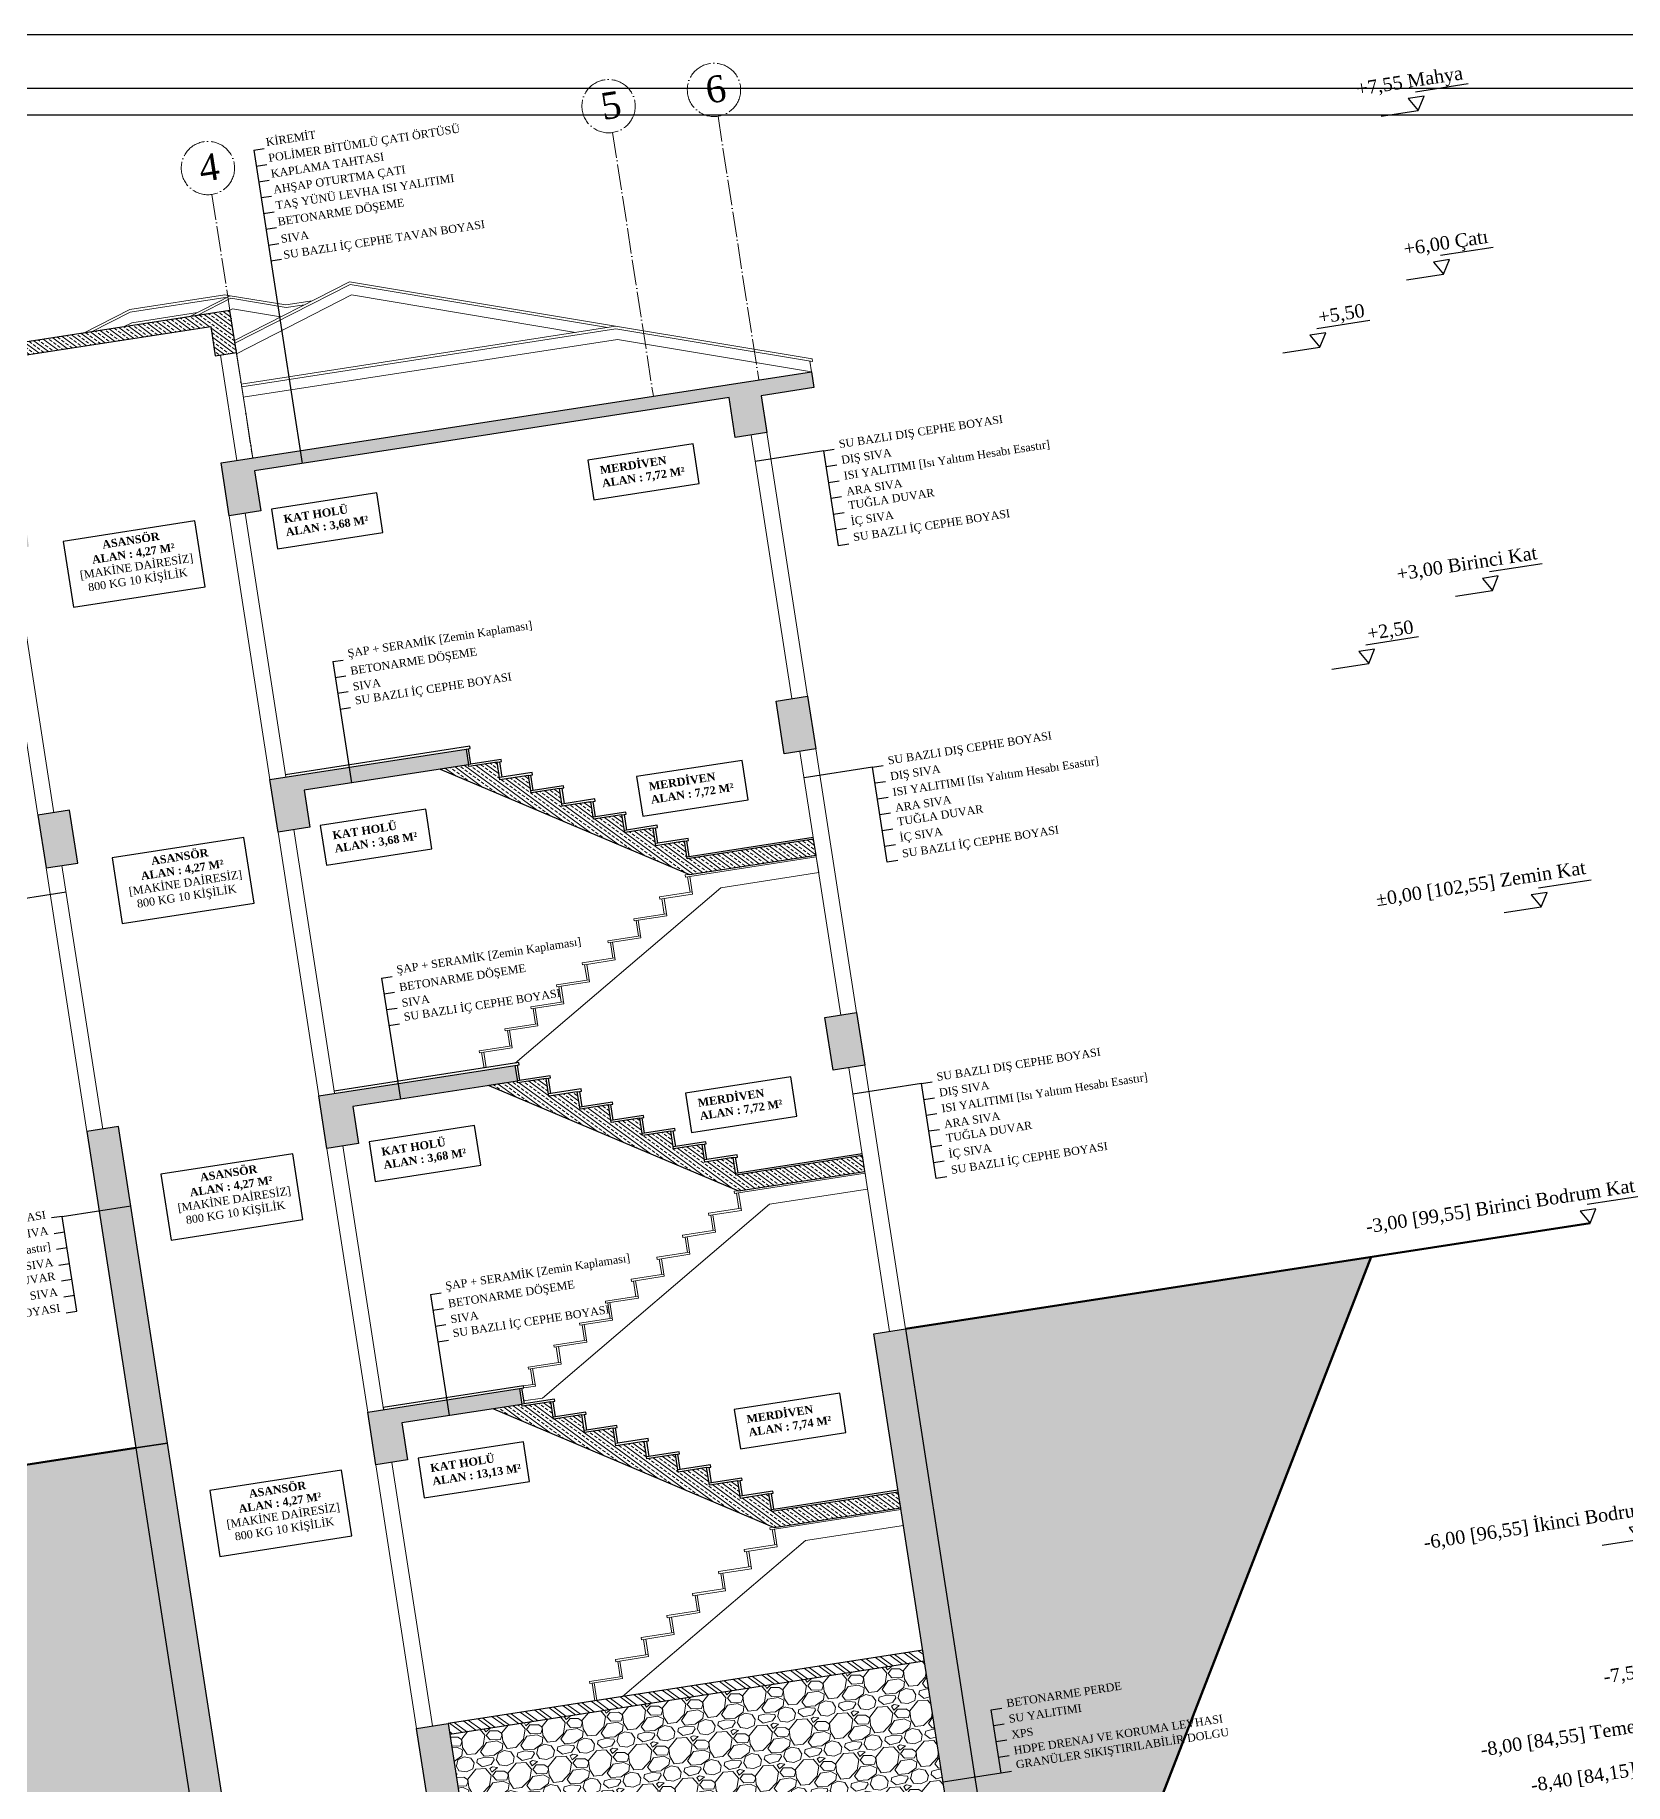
# Model space of a CAD drawing. Header units: metres. Extents: x -5196 to 34307, y 7076 to 19260.
# Drawn here: x 8711 to 9456, y 11354 to 12174 of the extents above; entities that cross this region are included whole.
import ezdxf

# ---------------------------------------------------------------- set-up
doc = ezdxf.new("R2010")
doc.units = ezdxf.units.M
doc.linetypes.add('ACAD_ISO04W100', pattern=[30, 24, -3, 0, -3])
for name, color, linetype, lineweight, true_color in [('YLZ-AKS', 7, 'ACAD_ISO04W100', 5, 0x2e2f36), ('YLZ-GÖRÜNÜŞ -arkada kalanlar-', 7, 'Continuous', 0, 0xb1b09f), ('YLZ-TARAMA', 7, 'Continuous', 5, 0x686d6c)]:
    doc.layers.add(name, color=color, linetype=linetype, lineweight=lineweight, true_color=true_color)
for name, color, linetype, lineweight in [('YLZ-ALAN HESABI', 41, 'Continuous', 35), ('YLZ-DUVAR', 151, 'Continuous', 20), ('YLZ-PARSEL', 65, 'Continuous', 50), ('YLZ-ÇATI', 241, 'Continuous', 13), ('YLZ-ÖLÇÜ', 251, 'Continuous', 5)]:
    doc.layers.add(name, color=color, linetype=linetype, lineweight=lineweight)
for name, color, linetype in [('YLZ-BETON-KESİT', 150, 'Continuous'), ('YLZ-KOLON KİRİŞ KESİT', 240, 'Continuous'), ('YLZ-MERDİVEN', 11, 'Continuous'), ('YLZ-PAFTA', 165, 'Continuous'), ('YLZ-YAZI', 113, 'Continuous')]:
    doc.layers.add(name, color=color, linetype=linetype)
doc.styles.add('ARIAL', font='times.ttf')

# ---------------------------------------------------------------- blocks, each defined once
blk = doc.blocks.new('A Kesiti Betonarme')
at = {"layer": 'YLZ-TARAMA'}
h = blk.add_hatch(dxfattribs=at)
h.set_pattern_fill('ANSI33', color=256, angle=-90)
h.paths.add_polyline_path([(11113.2, 8886.9), (10863.2, 8886.9), (10863.2, 8846.9), (10883.2, 8846.9), (10883.2, 8874.9), (11093.2, 8874.9), (11093.2, 8846.9), (11113.2, 8846.9)])
h = blk.add_hatch(dxfattribs=at)
h.set_pattern_fill('ANSI33', color=256, angle=-90)
h.paths.add_polyline_path([(10893.2, 8746.9), (10813.2, 8746.9), (10813.2, 8731.9), (10863.2, 8731.9), (10863.2, 8696.9), (10893.2, 8696.9)])
h.paths.add_polyline_path([(11113.2, 8734.9), (11563.2, 8734.9), (11563.2, 8696.9), (11593.2, 8696.9), (11593.2, 8731.9), (11643.2, 8731.9), (11643.2, 8746.9), (11083.2, 8746.9), (11083.2, 8696.9), (11113.2, 8696.9)])
h = blk.add_hatch(dxfattribs=at)
h.set_pattern_fill('ANSI33', color=256, angle=-90)
h.paths.add_polyline_path([(10893.2, 8396.9), (10893.2, 8446.9), (10863.2, 8446.9), (10863.2, 8396.9)])
h.paths.add_polyline_path([(11083.2, 8396.9), (11113.2, 8396.9), (11113.2, 8431.9), (11269.2, 8431.9), (11269.2, 8446.9), (11083.2, 8446.9)])
h.paths.add_polyline_path([(11563.2, 8396.9), (11593.2, 8396.9), (11593.2, 8446.9), (11563.2, 8446.9)])
h = blk.add_hatch(dxfattribs=at)
h.set_pattern_fill('ANSI33', color=256, angle=-90)
h.paths.add_polyline_path([(11578.2, 8298.6), (11578.2, 8313.6), (11458.2, 8313.6), (11458.2, 8330.2), (11431.2, 8330.2), (11431.2, 8346.9), (11404.2, 8346.9), (11404.2, 8363.6), (11377.2, 8363.6), (11377.2, 8380.2), (11350.2, 8380.2), (11350.2, 8396.9), (11323.2, 8396.9), (11323.2, 8413.6), (11296.2, 8413.6), (11296.2, 8430.2), (11269.2, 8430.2), (11269.2, 8431.9), (11242.2, 8431.9), (11458.2, 8298.6)])
h = blk.add_hatch(dxfattribs=at)
h.set_pattern_fill('ANSI33', color=256, angle=-90)
h.paths.add_polyline_path([(11593.2, 8146.9), (11563.2, 8146.9), (11563.2, 8096.9), (11593.2, 8096.9)])
h.paths.add_polyline_path([(11083.2, 8096.9), (11113.2, 8096.9), (11113.2, 8131.9), (11269.2, 8131.9), (11269.2, 8146.9), (11083.2, 8146.9)])
h.paths.add_polyline_path([(10863.2, 7846.9), (10893.2, 7846.9), (10893.2, 8146.9), (10863.2, 8146.9)])
h = blk.add_hatch(dxfattribs=at)
h.set_pattern_fill('ANSI33', color=256, angle=-90)
h.paths.add_polyline_path([(11458.2, 8013.6), (11458.2, 8030.2), (11431.2, 8030.2), (11431.2, 8046.9), (11404.2, 8046.9), (11404.2, 8063.6), (11377.2, 8063.6), (11377.2, 8080.2), (11350.2, 8080.2), (11350.2, 8096.9), (11323.2, 8096.9), (11323.2, 8113.6), (11296.2, 8113.6), (11296.2, 8130.2), (11269.2, 8130.2), (11269.2, 8131.9), (11242.2, 8131.9), (11458.2, 7998.6), (11578.2, 7998.6), (11578.2, 8013.6)])
h = blk.add_hatch(dxfattribs=at)
h.set_pattern_fill('GRAVEL', color=256, scale=1.5)
h.paths.add_polyline_path([(12034.9, 7846.9), (11593.2, 7846.9), (11593.2, 7396.9), (11643.2, 7396.9), (11643.2, 7346.9), (11673.2, 7346.9), (11673.2, 7336.9), (10558.2, 7336.9), (10558.2, 7346.9), (10588.2, 7346.9), (10588.2, 7396.9), (10863.2, 7396.9), (10863.2, 7846.9), (10196.4, 7846.9), (10508.2, 7306.9), (11723.2, 7306.9)])
h.paths.add_polyline_path([(11708.2, 7371.4), (11708.2, 7326.9), (11678.2, 7326.9), (11678.2, 7371.9), (11678.2, 7372.4), (11690.7, 7372.4), (11695.7, 7372.3), (11695.7, 7372.4), (11708.2, 7372.4)], flags=16)
h.paths.add_polyline_path([(11684.2, 7351.9, -1), (11702.2, 7351.9, -1)], flags=0)
h.paths.add_polyline_path([(10553.2, 7371.4), (10553.2, 7326.9), (10523.2, 7326.9), (10523.2, 7371.9), (10523.2, 7372.4), (10535.7, 7372.4), (10540.7, 7372.3), (10540.7, 7372.4), (10553.2, 7372.4)], flags=16)
h.paths.add_polyline_path([(10529.2, 7351.9, -1), (10547.2, 7351.9, -1)], flags=0)
h = blk.add_hatch(dxfattribs=at)
h.set_pattern_fill('ANSI33', color=256, angle=-90)
h.paths.add_polyline_path([(10893.2, 7846.9), (10863.2, 7846.9), (10863.2, 7396.9), (10893.2, 7396.9)])
h.paths.add_polyline_path([(11113.2, 7831.9), (11227.2, 7831.9), (11227.2, 7846.9), (11083.2, 7846.9), (11083.2, 7796.9), (11113.2, 7796.9)])
h.paths.add_polyline_path([(11563.2, 7396.9), (11593.2, 7396.9), (11593.2, 7846.9), (11563.2, 7846.9)])
h.paths.add_polyline_path([(11113.2, 7546.9), (11083.2, 7546.9), (11083.2, 7396.9), (11113.2, 7396.9)])
h = blk.add_hatch(dxfattribs=at)
h.set_pattern_fill('ANSI33', color=256, angle=-90)
h.paths.add_polyline_path([(11443.2, 7681.9), (11563.2, 7681.9), (11563.2, 7696.9), (11443.2, 7696.9), (11443.2, 7713.6), (11416.2, 7713.6), (11416.2, 7730.2), (11389.2, 7730.2), (11389.2, 7746.9), (11362.2, 7746.9), (11362.2, 7763.6), (11335.2, 7763.6), (11335.2, 7780.2), (11308.2, 7780.2), (11308.2, 7796.9), (11281.2, 7796.9), (11281.2, 7813.6), (11254.2, 7813.6), (11254.2, 7830.2), (11227.2, 7830.2), (11227.2, 7831.9), (11200.2, 7831.9)])
h = blk.add_hatch(dxfattribs=at)
h.set_pattern_fill('ANSI32', color=256, angle=-90)
h.set_pattern_definition([(315, (-8668.94, -2626.924), (6.735192, 6.735192), []), (315, (-8668.94, -2631.414), (6.735192, 6.735192), [])])
h.paths.add_polyline_path([(11563.2, 7546.9), (11113.2, 7546.9), (11113.2, 7536.9), (11563.2, 7536.9)])
h = blk.add_hatch(dxfattribs=at)
h.set_pattern_fill('GRAVEL', color=256, scale=1.5)
h.set_pattern_definition([(228.012788, (-8641.508, -2588.8238), (-304.80000002, -342.89999998), [5.12582, -507.457255]), (184.969741, (-8644.9369, -2592.6338), (457.19999982, 38.10000217), [8.79607, -870.810733]), (132.510447, (-8653.7, -2593.3958), (381.00000016, -419.09999985), [6.20222, -614.02084]), (267.273689, (-8668.5589, -2602.9208), (38.10000008, 762), [8.01007, -792.99656]), (292.833654, (-8668.9399, -2610.9218), (-190.50000002, 457.2), [7.854505, -777.597116]), (357.273689, (-8665.8919, -2618.1608), (-762, 38.10000008), [8.01007, -792.99656]), (37.6942405, (-8657.8909, -2618.5418), (-495.29999998, -381.00000003), [10.592905, -1048.69673]), (72.2553284, (-8649.5089, -2612.0648), (266.70000007, 838.19999998), [10.00079, -990.07885]), (121.429566, (-8646.4609, -2602.5398), (-304.80000004, 495.29999997), [8.037195, -795.683185]), (175.236358, (-8650.652, -2595.6818), (419.1, -38.10000007), [9.1757, -449.609054]), (222.397438, (-8659.7959, -2594.9198), (-457.199999985, -419.100000016), [11.86617, -1174.75159]), (138.814075, (-8630.84, -2603.3018), (-266.7, 228.6), [4.05007, -400.95849]), (171.469234, (-8633.8879, -2600.6348), (495.30000001, -76.19999991), [7.70523, -762.819585]), (225, (-8641.508, -2599.492), (-5e-15, -38.1), [5.38814, -48.493397]), (203.19859, (-8644.175, -2594.92), (190.5, 76.2), [2.90162, -287.259336]), (291.80141, (-8646.842, -2596.063), (-38.1, 114.3), [4.103484, -201.071295]), (30.963757, (-8645.318, -2599.873), (114.3, 76.2), [6.664795, -215.49447]), (161.56505, (-8639.603, -2596.444), (76.2, -38.1), [4.81931, -115.66347]), (16.38954, (-8668.9399, -2596.0628), (381, 114.3), [6.75132, -668.3824]), (70.346176, (-8662.463, -2594.1578), (-152.4, -419.1), [5.663984, -560.733235]), (293.19859, (-8639.603, -2588.824), (-76.2, 190.5), [5.8032, -284.357754]), (343.61046, (-8637.3169, -2594.1578), (-381, 114.29999997), [6.75132, -668.3824]), (339.443955, (-8668.94, -2619.6848), (-190.5, 76.2), [6.51053, -319.016015]), (294.77514, (-8662.844, -2621.9708), (-190.50000023, 419.0999999), [5.45508, -540.0539]), (66.80141, (-8639.222, -2626.924), (76.2, 190.5), [5.8032, -284.357754]), (17.354025, (-8636.936, -2621.5898), (-495.3, -152.40000003), [6.38674, -632.28564]), (69.443955, (-8657.891, -2626.9238), (-76.2, -190.5), [3.255264, -322.27128]), (101.309932, (-8641.508, -2626.924), (-38.1, 152.4), [1.94272, -192.329924]), (165.963757, (-8641.889, -2625.019), (114.3, -38.1), [7.854506, -149.23582]), (186.009006, (-8649.5089, -2623.1138), (381, 38.10000002), [7.279005, -720.62047]), (303.69007, (-8645.318, -2603.302), (-38.1, 76.2), [5.49486, -131.876645]), (353.1572266, (-8642.2699, -2607.8738), (647.7, -76.19999997), [9.59335, -949.740136]), (60.945396, (-8632.745, -2609.0168), (-152.4, -266.7), [3.922624, -388.340885]), (90, (-8630.84, -2605.588), (-38.1, 38.1), [2.286, -35.814]), (120.256437, (-8650.271, -2621.9708), (152.39999998, -266.7), [5.293004, -524.00911]), (48.012787, (-8652.938, -2617.3988), (304.80000003, 342.89999998), [10.251643, -502.33143]), (0, (-8646.08, -2609.78), (38.1, 38.1), [9.906, -28.194]), (325.304846, (-8636.174, -2609.7788), (381.00000014, -266.6999998), [6.024143, -596.38975]), (254.054604, (-8631.221, -2613.208), (-38.1, -152.4), [5.547436, -271.82475]), (207.645975, (-8632.7449, -2618.5418), (-723.90000003, -380.99999995), [9.032176, -894.186966]), (175.426079, (-8640.7459, -2622.7328), (-495.3, 38.1), [9.55544, -945.987697])])
h.paths.add_polyline_path([(11563.2, 7536.9), (11113.2, 7536.9), (11113.2, 7396.9), (11563.2, 7396.9)])
at = {"layer": 'YLZ-BETON-KESİT'}
blk.add_lwpolyline([(11113.2, 7536.9), (11563.2, 7536.9), (11563.2, 7546.9), (11113.2, 7546.9)], close=True, dxfattribs=at)
at = {"layer": 'YLZ-KOLON KİRİŞ KESİT'}
for points in [[(11113.2, 8886.9), (10863.2, 8886.9), (10863.2, 8846.9), (10883.2, 8846.9), (10883.2, 8874.9), (11093.2, 8874.9), (11093.2, 8846.9), (11113.2, 8846.9)], [(10863.2, 8446.9), (10863.2, 8396.9), (10893.2, 8396.9), (10893.2, 8446.9)], [(11593.2, 8446.9), (11593.2, 8396.9), (11563.2, 8396.9), (11563.2, 8446.9)], [(10863.2, 8146.9), (10863.2, 7846.9), (10893.2, 7846.9), (10893.2, 8146.9)], [(11593.2, 8146.9), (11593.2, 8096.9), (11563.2, 8096.9), (11563.2, 8146.9)], [(10863.2, 7846.9), (10863.2, 7396.9), (10893.2, 7396.9), (10893.2, 7846.9)], [(11593.2, 7846.9), (11593.2, 7396.9), (11563.2, 7396.9), (11563.2, 7846.9)], [(11083.2, 7546.9), (11113.2, 7546.9), (11113.2, 7396.9), (11083.2, 7396.9)]]:
    blk.add_lwpolyline(points, close=True, dxfattribs=at)
for points in [[(11083.2, 8696.9), (11083.2, 8746.9), (11643.2, 8746.9), (11643.2, 8731.9), (11593.2, 8731.9), (11593.2, 8696.9), (11563.2, 8696.9), (11563.2, 8734.9), (11113.2, 8734.9), (11113.2, 8696.9), (11083.2, 8696.9)], [(11083.2, 8396.9), (11083.2, 8446.9), (11269.2, 8446.9), (11269.2, 8431.9), (11113.2, 8431.9), (11113.2, 8396.9), (11083.2, 8396.9)], [(11083.2, 8096.9), (11083.2, 8146.9), (11269.2, 8146.9), (11269.2, 8131.9), (11113.2, 8131.9), (11113.2, 8096.9), (11083.2, 8096.9)], [(11083.2, 7796.9), (11083.2, 7846.9), (11227.2, 7846.9), (11227.2, 7831.9), (11113.2, 7831.9), (11113.2, 7796.9), (11083.2, 7796.9)]]:
    blk.add_lwpolyline(points, dxfattribs=at)
at = {"layer": 'YLZ-MERDİVEN'}
for p, q in [((11458.2, 8315.6), (11578.2, 8315.6)), ((11458.2, 8015.6), (11578.2, 8015.6)), ((11443.2, 7698.9), (11563.2, 7698.9))]:
    blk.add_line(p, q, dxfattribs=at)
for points in [[(11269.2, 8446.9), (11273.2, 8446.9), (11273.2, 8448.9), (11098.2, 8448.9)], [(11271.2, 8446.9), (11271.2, 8432.2)], [(11296.2, 8430.2), (11300.2, 8430.2), (11300.2, 8432.2), (11269.2, 8432.2)], [(11298.2, 8430.2), (11298.2, 8415.6)], [(11323.2, 8413.6), (11327.2, 8413.6), (11327.2, 8415.6), (11296.2, 8415.6)], [(11325.2, 8413.6), (11325.2, 8398.9)], [(11350.2, 8396.9), (11354.2, 8396.9), (11354.2, 8398.9), (11323.2, 8398.9)], [(11352.2, 8396.9), (11352.2, 8382.2)], [(11377.2, 8380.2), (11381.2, 8380.2), (11381.2, 8382.2), (11350.2, 8382.2)], [(11379.2, 8380.2), (11379.2, 8365.6)], [(11404.2, 8363.6), (11408.2, 8363.6), (11408.2, 8365.6), (11377.2, 8365.6)], [(11406.2, 8363.6), (11406.2, 8348.9)], [(11431.2, 8346.9), (11435.2, 8346.9), (11435.2, 8348.9), (11404.2, 8348.9)], [(11433.2, 8346.9), (11433.2, 8332.2)], [(11458.2, 8330.2), (11462.2, 8330.2), (11462.2, 8332.2), (11431.2, 8332.2)], [(11460.2, 8330.2), (11460.2, 8315.6)], [(11269.2, 8146.9), (11273.2, 8146.9), (11273.2, 8148.9), (11098.2, 8148.9)], [(11271.2, 8146.9), (11271.2, 8132.2)], [(11296.2, 8130.2), (11300.2, 8130.2), (11300.2, 8132.2), (11269.2, 8132.2)], [(11298.2, 8130.2), (11298.2, 8115.6)], [(11323.2, 8113.6), (11327.2, 8113.6), (11327.2, 8115.6), (11296.2, 8115.6)], [(11325.2, 8113.6), (11325.2, 8098.9)], [(11350.2, 8096.9), (11354.2, 8096.9), (11354.2, 8098.9), (11323.2, 8098.9)], [(11377.2, 8080.2), (11381.2, 8080.2), (11381.2, 8082.2), (11350.2, 8082.2)], [(11352.2, 8096.9), (11352.2, 8082.2)], [(11404.2, 8063.6), (11408.2, 8063.6), (11408.2, 8065.6), (11377.2, 8065.6)], [(11379.2, 8080.2), (11379.2, 8065.6)], [(11431.2, 8046.9), (11435.2, 8046.9), (11435.2, 8048.9), (11404.2, 8048.9)], [(11406.2, 8063.6), (11406.2, 8048.9)], [(11458.2, 8030.2), (11462.2, 8030.2), (11462.2, 8032.2), (11431.2, 8032.2)], [(11433.2, 8046.9), (11433.2, 8032.2)], [(11460.2, 8030.2), (11460.2, 8015.6)], [(11227.2, 7846.9), (11231.2, 7846.9), (11231.2, 7848.9), (11098.2, 7848.9), (11098.2, 7846.9)], [(11229.2, 7846.9), (11229.2, 7832.2)], [(11254.2, 7830.2), (11258.2, 7830.2), (11258.2, 7832.2), (11227.2, 7832.2)], [(11256.2, 7830.2), (11256.2, 7815.6)], [(11281.2, 7813.6), (11285.2, 7813.6), (11285.2, 7815.6), (11254.2, 7815.6)], [(11283.2, 7813.6), (11283.2, 7798.9)], [(11308.2, 7796.9), (11312.2, 7796.9), (11312.2, 7798.9), (11281.2, 7798.9)], [(11310.2, 7796.9), (11310.2, 7782.2)], [(11335.2, 7780.2), (11339.2, 7780.2), (11339.2, 7782.2), (11308.2, 7782.2)], [(11337.2, 7780.2), (11337.2, 7765.6)], [(11362.2, 7763.6), (11366.2, 7763.6), (11366.2, 7765.6), (11335.2, 7765.6)], [(11364.2, 7763.6), (11364.2, 7748.9)], [(11389.2, 7746.9), (11393.2, 7746.9), (11393.2, 7748.9), (11362.2, 7748.9)], [(11391.2, 7746.9), (11391.2, 7732.2)], [(11416.2, 7730.2), (11420.2, 7730.2), (11420.2, 7732.2), (11389.2, 7732.2)], [(11418.2, 7730.2), (11418.2, 7715.6)], [(11443.2, 7713.6), (11447.2, 7713.6), (11447.2, 7715.6), (11416.2, 7715.6)], [(11445.2, 7713.6), (11445.2, 7698.9)]]:
    blk.add_lwpolyline(points, dxfattribs=at)
for points in [[(11242.2, 8431.9), (11458.2, 8298.6), (11578.2, 8298.6), (11578.2, 8313.6), (11458.2, 8313.6), (11458.2, 8330.2), (11431.2, 8330.2), (11431.2, 8346.9), (11404.2, 8346.9), (11404.2, 8363.6), (11377.2, 8363.6), (11377.2, 8380.2), (11350.2, 8380.2), (11350.2, 8396.9), (11323.2, 8396.9), (11323.2, 8413.6), (11296.2, 8413.6), (11296.2, 8430.2), (11269.2, 8430.2), (11269.2, 8431.9)], [(11242.2, 8131.9), (11458.2, 7998.6), (11578.2, 7998.6), (11578.2, 8013.6), (11458.2, 8013.6), (11458.2, 8030.2), (11431.2, 8030.2), (11431.2, 8046.9), (11404.2, 8046.9), (11404.2, 8063.6), (11377.2, 8063.6), (11377.2, 8080.2), (11350.2, 8080.2), (11350.2, 8096.9), (11323.2, 8096.9), (11323.2, 8113.6), (11296.2, 8113.6), (11296.2, 8130.2), (11269.2, 8130.2), (11269.2, 8131.9)], [(11200.2, 7831.9), (11443.2, 7681.9), (11563.2, 7681.9), (11563.2, 7696.9), (11443.2, 7696.9), (11443.2, 7713.6), (11416.2, 7713.6), (11416.2, 7730.2), (11389.2, 7730.2), (11389.2, 7746.9), (11362.2, 7746.9), (11362.2, 7763.6), (11335.2, 7763.6), (11335.2, 7780.2), (11308.2, 7780.2), (11308.2, 7796.9), (11281.2, 7796.9), (11281.2, 7813.6), (11254.2, 7813.6), (11254.2, 7830.2), (11227.2, 7830.2), (11227.2, 7831.9)]]:
    blk.add_lwpolyline(points, close=True, dxfattribs=at)
at = {"layer": 'YLZ-PARSEL'}
for p, q in [((10863.2, 7846.9), (10138.2, 7846.9)), ((11593.2, 7846.9), (12242.6, 7846.9))]:
    blk.add_line(p, q, dxfattribs=at)
blk.add_lwpolyline([(12034.9, 7846.9), (11723.2, 7306.9), (10508.2, 7306.9), (10196.4, 7846.9)], dxfattribs=at)
blk = doc.blocks.new('B Kesiti Merdiven')
at = {"layer": 'YLZ-GÖRÜNÜŞ -arkada kalanlar-'}
for p, q in [((13231.2, 7848.9), (13242.2, 7848.9)), ((13229.2, 7834.9), (13247, 7834.9))]:
    blk.add_line(p, q, dxfattribs=at)
for points in [[(13242.2, 8148.9), (13242.2, 8163.6), (13269.2, 8163.6), (13269.2, 8180.2), (13296.2, 8180.2), (13296.2, 8196.9), (13323.2, 8196.9), (13323.2, 8213.6), (13350.2, 8213.6), (13350.2, 8230.2), (13377.2, 8230.2), (13377.2, 8246.9), (13404.2, 8246.9), (13404.2, 8263.6), (13431.2, 8263.6), (13431.2, 8280.2), (13458.2, 8280.2), (13458.2, 8296.9), (13578.2, 8296.9), (13578.2, 8281.9)], [(13458.2, 8296.9), (13454.2, 8296.9), (13454.2, 8298.9), (13457.6, 8298.9)], [(13456.2, 8296.9), (13456.2, 8282.2)], [(13578.2, 8281.9), (13485.2, 8281.9), (13269.7, 8148.9)], [(13431.2, 8280.2), (13427.2, 8280.2), (13427.2, 8282.2), (13458.2, 8282.2)], [(13429.2, 8280.2), (13429.2, 8265.6)], [(13404.2, 8263.6), (13400.2, 8263.6), (13400.2, 8265.6), (13431.2, 8265.6)], [(13402.2, 8263.6), (13402.2, 8248.9)], [(13377.2, 8246.9), (13373.2, 8246.9), (13373.2, 8248.9), (13404.2, 8248.9)], [(13375.2, 8246.9), (13375.2, 8232.2)], [(13350.2, 8230.2), (13346.2, 8230.2), (13346.2, 8232.2), (13377.2, 8232.2)], [(13348.2, 8230.2), (13348.2, 8215.6)], [(13323.2, 8213.6), (13319.2, 8213.6), (13319.2, 8215.6), (13350.2, 8215.6)], [(13321.2, 8213.6), (13321.2, 8198.9)], [(13296.2, 8196.9), (13292.2, 8196.9), (13292.2, 8198.9), (13323.2, 8198.9)], [(13294.2, 8196.9), (13294.2, 8182.2)], [(13269.2, 8180.2), (13265.2, 8180.2), (13265.2, 8182.2), (13296.2, 8182.2)], [(13267.2, 8180.2), (13267.2, 8165.6)], [(13242.2, 8163.6), (13238.2, 8163.6), (13238.2, 8165.6), (13269.2, 8165.6)], [(13240.2, 8163.6), (13240.2, 8148.9)], [(13458.2, 7996.9), (13454.2, 7996.9), (13454.2, 7998.9), (13457.6, 7998.9)], [(13242.2, 7846.9), (13242.2, 7863.6), (13269.2, 7863.6), (13269.2, 7880.2), (13296.2, 7880.2), (13296.2, 7896.9), (13323.2, 7896.9), (13323.2, 7913.6), (13350.2, 7913.6), (13350.2, 7930.2), (13377.2, 7930.2), (13377.2, 7946.9), (13404.2, 7946.9), (13404.2, 7963.6), (13431.2, 7963.6), (13431.2, 7980.2), (13458.2, 7980.2), (13458.2, 7996.9), (13578.2, 7996.9), (13578.2, 7981.9)], [(13456.2, 7996.9), (13456.2, 7982.2)], [(13578.2, 7981.9), (13485.2, 7981.9), (13247, 7834.9)], [(13431.2, 7980.2), (13427.2, 7980.2), (13427.2, 7982.2), (13458.2, 7982.2)], [(13429.2, 7980.2), (13429.2, 7965.6)], [(13404.2, 7963.6), (13400.2, 7963.6), (13400.2, 7965.6), (13431.2, 7965.6)], [(13402.2, 7963.6), (13402.2, 7948.9)], [(13377.2, 7946.9), (13373.2, 7946.9), (13373.2, 7948.9), (13404.2, 7948.9)], [(13375.2, 7946.9), (13375.2, 7932.2)], [(13350.2, 7930.2), (13346.2, 7930.2), (13346.2, 7932.2), (13377.2, 7932.2)], [(13348.2, 7930.2), (13348.2, 7915.6)], [(13323.2, 7913.6), (13319.2, 7913.6), (13319.2, 7915.6), (13350.2, 7915.6)], [(13321.2, 7913.6), (13321.2, 7898.9)], [(13296.2, 7896.9), (13292.2, 7896.9), (13292.2, 7898.9), (13323.2, 7898.9)], [(13294.2, 7896.9), (13294.2, 7882.2)], [(13269.2, 7880.2), (13265.2, 7880.2), (13265.2, 7882.2), (13296.2, 7882.2)], [(13267.2, 7880.2), (13267.2, 7865.6)], [(13242.2, 7863.6), (13238.2, 7863.6), (13238.2, 7865.6), (13269.2, 7865.6)], [(13240.2, 7863.6), (13240.2, 7848.9)], [(13231.2, 7846.9), (13242.2, 7846.9)], [(13254.2, 7546.9), (13254.2, 7563.6), (13281.2, 7563.6), (13281.2, 7580.2), (13308.2, 7580.2), (13308.2, 7596.9), (13335.2, 7596.9), (13335.2, 7613.6), (13362.2, 7613.6), (13362.2, 7630.2), (13389.2, 7630.2), (13389.2, 7646.9), (13416.2, 7646.9), (13416.2, 7663.6), (13443.2, 7663.6), (13443.2, 7680.2), (13563.2, 7680.2), (13563.2, 7665.2), (13470.2, 7665.2), (13278.5, 7546.9), (13254.2, 7546.9)], [(13443.2, 7680.2), (13439.2, 7680.2), (13439.2, 7682.2), (13442.6, 7682.2)], [(13441.2, 7680.2), (13441.2, 7665.6)], [(13416.2, 7663.6), (13412.2, 7663.6), (13412.2, 7665.6), (13443.2, 7665.6)], [(13414.2, 7663.6), (13414.2, 7648.9)], [(13389.2, 7646.9), (13385.2, 7646.9), (13385.2, 7648.9), (13416.2, 7648.9)], [(13387.2, 7646.9), (13387.2, 7632.2)], [(13362.2, 7630.2), (13358.2, 7630.2), (13358.2, 7632.2), (13389.2, 7632.2)], [(13360.2, 7630.2), (13360.2, 7615.6)], [(13335.2, 7613.6), (13331.2, 7613.6), (13331.2, 7615.6), (13362.2, 7615.6)], [(13333.2, 7613.6), (13333.2, 7598.9)], [(13308.2, 7596.9), (13304.2, 7596.9), (13304.2, 7598.9), (13335.2, 7598.9)], [(13306.2, 7596.9), (13306.2, 7582.2)], [(13281.2, 7580.2), (13277.2, 7580.2), (13277.2, 7582.2), (13308.2, 7582.2)], [(13279.2, 7580.2), (13279.2, 7565.6)], [(13254.2, 7563.6), (13250.2, 7563.6), (13250.2, 7565.6), (13281.2, 7565.6)], [(13252.2, 7563.6), (13252.2, 7546.9)]]:
    blk.add_lwpolyline(points, dxfattribs=at)
blk = doc.blocks.new('A Kesiti Çatı')
at = {"layer": 'YLZ-GÖRÜNÜŞ -arkada kalanlar-'}
for points in [[(18974.5, 8886.9), (19020.7, 8902.1), (19110.7, 8902.1), (19115.7, 8900.5)], [(19074.5, 8886.9), (19115.7, 8900.5), (19165.7, 8884), (19190.7, 8884)], [(19111.9, 8899.2), (19110.7, 8899.6), (19020.7, 8899.6), (18982.1, 8886.9)], [(19012.4, 8886.9), (19020.7, 8889.6), (19082.8, 8889.6)], [(19183.1, 8881.5), (19165.7, 8881.5), (19115.7, 8898), (19082.1, 8886.9)], [(19112.4, 8886.9), (19115.7, 8888), (19159.2, 8873.6)], [(19113.2, 8858.4), (19228.2, 8896.3), (19468.2, 8817.1)], [(19460.6, 8817.1), (19228.2, 8893.8), (19113.2, 8855.9)], [(19113.2, 8845.9), (19228.2, 8883.8), (19430.3, 8817.1)], [(18863.2, 8847.6), (18585.7, 8756.1), (18585.7, 8758.6), (18863.2, 8850.1)], [(18588.2, 8756.9), (18588.2, 8746.9), (18863.2, 8837.6)], [(18863.2, 8814.6), (18685.7, 8756.1), (18685.7, 8758.6), (18863.2, 8817.1)], [(18688.2, 8756.9), (18688.2, 8746.9), (18863.2, 8804.6)]]:
    blk.add_lwpolyline(points, dxfattribs=at)
at = {"layer": 'YLZ-ÇATI'}
for points in [[(19468.2, 8817.1), (19645.7, 8758.6), (19645.7, 8756.1), (19468.2, 8814.6), (19113.2, 8814.6)], [(19113.2, 8817.1), (19468.2, 8817.1)], [(19113.2, 8804.6), (19468.2, 8804.6), (19643.2, 8746.9), (19643.2, 8756.9)], [(18863.2, 8773.4), (18810.7, 8756.1), (18810.7, 8758.6), (18863.2, 8775.9)], [(18813.2, 8756.9), (18813.2, 8746.9), (18863.2, 8763.4)]]:
    blk.add_lwpolyline(points, dxfattribs=at)
blk = doc.blocks.new('Duvar Açılımı')
at = {"layer": 'YLZ-YAZI'}
for p, q in [((13163.8, 3247.1), (13153.8, 3247.1)), ((13163.8, 3232.1), (13153.8, 3232.1)), ((13163.8, 3217.1), (13153.8, 3217.1)), ((13163.8, 3202.1), (13153.8, 3202.1)), ((13163.8, 3187.1), (13153.8, 3187.1))]:
    blk.add_line(p, q, dxfattribs=at)
for points in [[(13153.8, 3172.1), (13163.8, 3172.1), (13163.8, 3262.1), (13153.8, 3262.1)], [(13163.8, 3262.1), (13228.8, 3262.1)]]:
    blk.add_lwpolyline(points, dxfattribs=at)
at = {"layer": 'YLZ-YAZI', "char_height": 7.5, "attachment_point": 3, "style": 'ARIAL'}
for s, insert in [('SU BAZLI DIŞ CEPHE BOYASI', (13148.8, 3269.8)), ('DIŞ SIVA', (13148.8, 3254.8)), ('ISI YALITIMI [Isı Yalıtım Hesabı Esastır]', (13148.8, 3239.8)), ('TUĞLA DUVAR', (13148.8, 3211.7)), ('ARA SIVA', (13148.8, 3224.8)), ('İÇ SIVA', (13148.8, 3196.7)), ('SU BAZLI İÇ CEPHE BOYASI', (13148.8, 3181.5))]:
    blk.add_mtext_dynamic_manual_height_columns(s, width=344.303, gutter_width=12.5, heights=[0], dxfattribs=dict(at, insert=insert))
blk = doc.blocks.new('Duvar Açılımı 2')
at = {"layer": 'YLZ-YAZI'}
for p, q in [((497629.8, 4510680.3), (497639.8, 4510680.3)), ((497629.8, 4510665.3), (497639.8, 4510665.3)), ((497629.8, 4510650.3), (497639.8, 4510650.3)), ((497629.8, 4510635.3), (497639.8, 4510635.3)), ((497629.8, 4510620.3), (497639.8, 4510620.3))]:
    blk.add_line(p, q, dxfattribs=at)
for points in [[(497629.8, 4510695.3), (497564.8, 4510695.3)], [(497639.8, 4510605.3), (497629.8, 4510605.3), (497629.8, 4510695.3), (497639.8, 4510695.3)]]:
    blk.add_lwpolyline(points, dxfattribs=at)
at = {"layer": 'YLZ-YAZI', "char_height": 7.5, "attachment_point": 1, "style": 'ARIAL'}
for s, insert in [('SU BAZLI DIŞ CEPHE BOYASI', (497644.8, 4510703)), ('DIŞ SIVA', (497644.8, 4510688)), ('ISI YALITIMI [Isı Yalıtım Hesabı Esastır]', (497644.8, 4510673)), ('ARA SIVA', (497644.8, 4510658)), ('TUĞLA DUVAR', (497644.8, 4510644.9)), ('İÇ SIVA', (497644.8, 4510629.8)), ('SU BAZLI İÇ CEPHE BOYASI', (497644.8, 4510614.7))]:
    blk.add_mtext_dynamic_manual_height_columns(s, width=344.303, gutter_width=12.5, heights=[0], dxfattribs=dict(at, insert=insert))
blk = doc.blocks.new('Temel Yan Kesit Açılımı 2')
at = {"layer": 'YLZ-YAZI'}
for p, q in [((497604.8, 4509755.3), (497614.8, 4509755.3)), ((497604.8, 4509740.3), (497614.8, 4509740.3)), ((497604.8, 4509725.3), (497614.8, 4509725.3))]:
    blk.add_line(p, q, dxfattribs=at)
for points in [[(497614.8, 4509710.3), (497604.8, 4509710.3), (497604.8, 4509770.3), (497614.8, 4509770.3)], [(497604.8, 4509710.3), (497549.8, 4509710.3)]]:
    blk.add_lwpolyline(points, dxfattribs=at)
at = {"layer": 'YLZ-YAZI', "char_height": 7.5, "attachment_point": 1, "style": 'ARIAL'}
for s, insert in [('BETONARME PERDE', (497619.8, 4509777.8)), ('SU YALITIMI', (497619.8, 4509763)), ('XPS', (497619.8, 4509748)), ('HDPE DRENAJ VE KORUMA LEVHASI', (497619.8, 4509733)), ('GRANÜLER SIKIŞTIRILABİLİR DOLGU', (497619.8, 4509719.7))]:
    blk.add_mtext_dynamic_manual_height_columns(s, width=344.303, gutter_width=12.5, heights=[0], dxfattribs=dict(at, insert=insert))
blk = doc.blocks.new('Zemin Açılımı')
at = {"layer": 'YLZ-YAZI'}
for points in [[(13105.1, 3126.1), (13115.1, 3126.1)], [(13105.1, 3126.1), (13105.1, 3011.1)], [(13105.1, 3111.1), (13115.1, 3111.1)], [(13105.1, 3096.1), (13115.1, 3096.1)], [(13105.1, 3081.1), (13115.1, 3081.1)]]:
    blk.add_lwpolyline(points, dxfattribs=at)
at = {"layer": 'YLZ-YAZI', "char_height": 7.5, "attachment_point": 1, "style": 'ARIAL'}
for s, insert in [('ŞAP + SERAMİK [Zemin Kaplaması]', (13120.1, 3135.4)), ('BETONARME DÖŞEME ', (13120.1, 3118.7)), ('SIVA', (13120.1, 3103.8)), ('SU BAZLI İÇ CEPHE BOYASI', (13120.1, 3090.6))]:
    blk.add_mtext_dynamic_manual_height_columns(s, width=344.303, gutter_width=12.5, heights=[0], dxfattribs=dict(at, insert=insert))
blk = doc.blocks.new('Çatı Açılımı')
at = {"layer": 'YLZ-YAZI'}
for points in [[(11950.2, 4599.3), (11960.2, 4599.3)], [(11950.2, 4599.3), (11950.2, 4302.3)], [(11950.2, 4584.3), (11960.2, 4584.3)], [(11950.2, 4569.3), (11960.2, 4569.3)], [(11950.2, 4554.3), (11960.2, 4554.3)], [(11950.2, 4539.3), (11960.2, 4539.3)], [(11950.2, 4524.3), (11960.2, 4524.3)], [(11950.2, 4509.3), (11960.2, 4509.3)], [(11950.2, 4494.3), (11960.2, 4494.3)]]:
    blk.add_lwpolyline(points, dxfattribs=at)
at = {"layer": 'YLZ-YAZI', "char_height": 7.5, "attachment_point": 1, "style": 'ARIAL'}
for s, insert in [('KİREMİT', (11962.7, 4608.7)), ('POLİMER BİTÜMLÜ ÇATI ÖRTÜSÜ', (11962.7, 4593.7)), ('KAPLAMA TAHTASI', (11962.7, 4578.7)), ('AHŞAP OTURTMA ÇATI', (11962.7, 4563.7)), ('TAŞ YÜNÜ LEVHA ISI YALITIMI', (11962.7, 4548.7)), ('BETONARME DÖŞEME ', (11962.2, 4533.3)), ('SIVA', (11962.7, 4516.9)), ('SU BAZLI İÇ CEPHE TAVAN BOYASI', (11962.7, 4501.7))]:
    blk.add_mtext_dynamic_manual_height_columns(s, width=344.303, gutter_width=12.5, heights=[0], dxfattribs=dict(at, insert=insert))
blk = doc.blocks.new('Kot 2')
at = {"layer": 'YLZ-YAZI'}
for p, q in [((20961.5, 14546.3), (20911.5, 14546.3)), ((20961.5, 14391.3), (20911.5, 14391.3)), ((20836.5, 14341.3), (20786.5, 14341.3)), ((20961.5, 14091.3), (20911.5, 14091.3)), ((20836.5, 14041.3), (20786.5, 14041.3)), ((20961.5, 13791.3), (20911.5, 13791.3)), ((20961.5, 13491.3), (20911.5, 13491.3))]:
    blk.add_line(p, q, dxfattribs=at)
for points in [[(20876.5, 14528.8), (20911.5, 14528.8), (20919, 14541.3), (20904, 14541.3), (20911.5, 14528.8)], [(20876.5, 14373.8), (20911.5, 14373.8), (20919, 14386.3), (20904, 14386.3), (20911.5, 14373.8)], [(20751.5, 14323.8), (20786.5, 14323.8), (20794, 14336.3), (20779, 14336.3), (20786.5, 14323.8)], [(20876.5, 14073.8), (20911.5, 14073.8), (20919, 14086.3), (20904, 14086.3), (20911.5, 14073.8)], [(20751.5, 14023.8), (20786.5, 14023.8), (20794, 14036.3), (20779, 14036.3), (20786.5, 14023.8)], [(20876.5, 13773.8), (20911.5, 13773.8), (20919, 13786.3), (20904, 13786.3), (20911.5, 13773.8)], [(20876.5, 13473.8), (20911.5, 13473.8), (20919, 13486.3), (20904, 13486.3), (20911.5, 13473.8)], [(20876.5, 13173.8), (20911.5, 13173.8), (20919, 13186.3), (20904, 13186.3), (20911.5, 13173.8)]]:
    blk.add_lwpolyline(points, dxfattribs=at)
at = {"layer": 'YLZ-YAZI', "char_height": 12.5, "attachment_point": 3, "style": 'ARIAL'}
for s, width, heights, insert in [('+7,55 Mahya', 358.477, [93.8], (20958.1, 14563.8)), ('+6,00 Çatı', 358.477, [93.8], (20958.1, 14408.8)), ('+5,50', 344.303, [0], (20833.1, 14357.9)), ('+3,00 Birinci Kat', 358.477, [93.8], (20958.1, 14108.8)), ('+2,50', 344.303, [0], (20833.1, 14057.9)), ('±0,00 [102,55] Zemin Kat', 344.303, [0], (20958.1, 13810.3)), ('-3,00 [99,55] Birinci Bodrum Kat', 358.477, [93.8], (20958.1, 13508.8)), ('-6,00 [96,55] İkinci Bodrum Kat', 344.303, [0], (20958.1, 13207.9)), ('-7,50 [95,05]', 344.303, [0], (20958.1, 13057.9)), ('-8,00 [84,55] Temel Alt Kotu', 344.303, [0], (20958.1, 13007.9)), ('-8,40 [84,15] Kazı Kotu', 344.303, [0], (20958.1, 12967.9))]:
    blk.add_mtext_dynamic_manual_height_columns(s, width=width, gutter_width=12.5, heights=heights, dxfattribs=dict(at, insert=insert))
blk = doc.blocks.new('A Kesiti')
at = {"layer": 'YLZ-AKS'}
for p, q in [((19782.1, 11623.8), (19782.1, 11373.8)), ((20162.1, 11623.8), (20162.1, 11373.8)), ((20262.1, 11623.8), (20262.1, 11373.8))]:
    blk.add_line(p, q, dxfattribs=at)
for centre in [(19782.1, 11648.8), (20162.1, 11648.8), (20262.1, 11648.8)]:
    blk.add_circle(centre, 25, dxfattribs=at)
at = {"layer": 'YLZ-DUVAR'}
for p, q in [((19767.1, 11473.8), (19767.1, 11373.8)), ((19782.1, 11473.8), (19782.1, 11373.8)), ((19532.1, 11073.8), (19532.1, 11323.8)), ((19547.1, 11073.8), (19547.1, 11323.8)), ((19752.1, 11073.8), (19752.1, 11323.8)), ((19767.1, 11073.8), (19767.1, 11323.8)), ((20247.1, 11073.8), (20247.1, 11323.8)), ((20262.1, 11073.8), (20262.1, 11323.8)), ((19532.1, 10773.8), (19532.1, 11023.8)), ((19547.1, 10773.8), (19547.1, 11023.8)), ((19752.1, 10773.8), (19752.1, 11023.8)), ((19767.1, 10773.8), (19767.1, 11023.8)), ((20247.1, 10773.8), (20247.1, 11023.8)), ((20262.1, 10773.8), (20262.1, 11023.8)), ((19752.1, 10723.8), (19752.1, 10473.8)), ((19767.1, 10723.8), (19767.1, 10473.8)), ((20247.1, 10473.8), (20247.1, 10723.8)), ((20262.1, 10473.8), (20262.1, 10723.8)), ((19752.1, 10423.8), (19752.1, 10173.8)), ((19767.1, 10423.8), (19767.1, 10173.8))]:
    blk.add_line(p, q, dxfattribs=at)
at = {"layer": 'YLZ-YAZI'}
for points in [[(19594.6, 11323.8), (19594.6, 11261.3), (19719.6, 11261.3), (19719.6, 11323.8)], [(19594.6, 11023.8), (19594.6, 10961.3), (19719.6, 10961.3), (19719.6, 11023.8)], [(19594.6, 10723.8), (19594.6, 10661.3), (19719.6, 10661.3), (19719.6, 10723.8)], [(19594.6, 10423.8), (19594.6, 10361.3), (19719.6, 10361.3), (19719.6, 10423.8)]]:
    blk.add_lwpolyline(points, close=True, dxfattribs=at)
for points in [[(19792.1, 11323.8), (19792.1, 11286.3), (19892.1, 11286.3), (19892.1, 11323.8), (19792.1, 11323.8)], [(20092.1, 11323.8), (20092.1, 11286.3), (20192.1, 11286.3), (20192.1, 11323.8), (20092.1, 11323.8)], [(19792.1, 11023.8), (19792.1, 10986.3), (19892.1, 10986.3), (19892.1, 11023.8), (19792.1, 11023.8)], [(20092.1, 11023.8), (20092.1, 10986.3), (20192.1, 10986.3), (20192.1, 11023.8), (20092.1, 11023.8)], [(19792.1, 10723.8), (19792.1, 10686.3), (19892.1, 10686.3), (19892.1, 10723.8), (19792.1, 10723.8)], [(20092.1, 10723.8), (20092.1, 10686.3), (20192.1, 10686.3), (20192.1, 10723.8), (20092.1, 10723.8)], [(19792.1, 10423.8), (19792.1, 10386.3), (19892.1, 10386.3), (19892.1, 10423.8), (19792.1, 10423.8)], [(20092.1, 10423.8), (20092.1, 10386.3), (20192.1, 10386.3), (20192.1, 10423.8), (20092.1, 10423.8)]]:
    blk.add_lwpolyline(points, dxfattribs=at)
at = {"layer": 'YLZ-ALAN HESABI'}
blk.add_blockref('Kot 2', (0, -3000), dxfattribs=at)
at = {"layer": 'YLZ-DUVAR'}
for name, p in [('Çatı Açılımı', (7876.9, 7059.5)), ('A Kesiti Çatı', (668.9, 2626.9)), ('A Kesiti Betonarme', (8668.9, 2626.9)), ('Zemin Açılımı', (6722, 8047.7)), ('Duvar Açılımı', (6318.3, 7736.7)), ('B Kesiti Merdiven', (6668.9, 2626.9)), ('Zemin Açılımı', (6722, 7747.7)), ('Duvar Açılımı', (6333.3, 7436.7)), ('Zemin Açılımı', (6722, 7447.7))]:
    blk.add_blockref(name, p, dxfattribs=at)
at = {"layer": 'YLZ-ÖLÇÜ'}
for name, p in [('Duvar Açılımı 2', (-477317.7, -4499396.5)), ('Duvar Açılımı 2', (-477317.7, -4499696.5)), ('Duvar Açılımı 2', (-477317.7, -4499996.5)), ('Temel Yan Kesit Açılımı 2', (-477317.7, -4499661.5))]:
    blk.add_blockref(name, p, dxfattribs=at)
at = {"layer": 'YLZ-YAZI', "attachment_point": 1, "style": 'ARIAL'}
for s, width, heights, insert, char_height in [('\\pi7.45917;4', 31.519, [8.55], (19766.4, 11661.8), 25), ('\\pi8.63076;5', 31.519, [8.55], (20146.4, 11661.8), 25), ('\\pi8.03595;6', 31.519, [8.55], (20246.4, 11661.8), 25), ('\\pi32.15173;{\\fTimes New Roman|b1|i0|c162|p18;ASANSÖR}\\P\\pi20.50613;{\\fTimes New Roman|b1|i0|c162|p18;ALAN : 4,27 M² }\\P\\pi7.1406;[MAKİNE DAİRESİZ]\\P\\pi12.98055;800 KG 10 KİŞİLİK', 117.351, [94], (19598.2, 11318.8), 7.5), ('{\\fTimes New Roman|b1|i0|c162|p18;KAT HOLÜ\\PALAN : 3,68 M² }', 148.617, [94.5], (19802.1, 11316.6), 7.5), ('{\\fTimes New Roman|b1|i0|c162|p18;MERDİVEN\\PALAN : 7,72 M² }', 148.617, [94.5], (20102.1, 11316.6), 7.5), ('\\pi32.15173;{\\fTimes New Roman|b1|i0|c162|p18;ASANSÖR}\\P\\pi20.50613;{\\fTimes New Roman|b1|i0|c162|p18;ALAN : 4,27 M² }\\P\\pi7.1406;[MAKİNE DAİRESİZ]\\P\\pi12.98055;800 KG 10 KİŞİLİK', 117.351, [94], (19598.2, 11018.8), 7.5), ('{\\fTimes New Roman|b1|i0|c162|p18;KAT HOLÜ\\PALAN : 3,68 M² }', 148.617, [94.5], (19802.1, 11016.6), 7.5), ('{\\fTimes New Roman|b1|i0|c162|p18;MERDİVEN\\PALAN : 7,72 M² }', 148.617, [94.5], (20102.1, 11016.6), 7.5), ('\\pi32.15173;{\\fTimes New Roman|b1|i0|c162|p18;ASANSÖR}\\P\\pi20.50613;{\\fTimes New Roman|b1|i0|c162|p18;ALAN : 4,27 M² }\\P\\pi7.1406;[MAKİNE DAİRESİZ]\\P\\pi12.98055;800 KG 10 KİŞİLİK', 117.351, [94], (19598.2, 10718.8), 7.5), ('{\\fTimes New Roman|b1|i0|c162|p18;KAT HOLÜ\\PALAN : 3,68 M² }', 148.617, [94.5], (19802.1, 10716.6), 7.5), ('{\\fTimes New Roman|b1|i0|c162|p18;MERDİVEN\\PALAN : 7,72 M² }', 148.617, [94.5], (20102.1, 10716.6), 7.5), ('\\pi32.15173;{\\fTimes New Roman|b1|i0|c162|p18;ASANSÖR}\\P\\pi20.50613;{\\fTimes New Roman|b1|i0|c162|p18;ALAN : 4,27 M² }\\P\\pi7.1406;[MAKİNE DAİRESİZ]\\P\\pi12.98055;800 KG 10 KİŞİLİK', 117.351, [94], (19598.2, 10418.8), 7.5), ('{\\fTimes New Roman|b1|i0|c162|p18;KAT HOLÜ\\PALAN : 13,13 M² }', 148.617, [94.5], (19802.1, 10416.6), 7.5), ('{\\fTimes New Roman|b1|i0|c162|p18;MERDİVEN\\PALAN : 7,74 M² }', 148.617, [94.5], (20102.1, 10416.6), 7.5)]:
    blk.add_mtext_dynamic_manual_height_columns(s, width=width, gutter_width=12.5, heights=heights, dxfattribs=dict(at, insert=insert, char_height=char_height))
blk = doc.blocks.new('Bina Yerleşim')
at = {"layer": 'YLZ-ALAN HESABI'}
blk.add_blockref('A Kesiti', (-4668.94, 5208.08), dxfattribs=at)
blk = doc.blocks.new('Vaziyet Planı')
at = {"layer": 'YLZ-ÖLÇÜ', "rotation": 8.784836717160847}
blk.add_blockref('Bina Yerleşim', (-6841.5, 1112), dxfattribs=at)

msp = doc.modelspace()

# ---------------------------------------------------------------- linework, layer by layer
at = {"layer": 'YLZ-PAFTA'}
for points in [[(6282.1, 9173.82), (10032.1, 9173.82), (10032.1, 12173.82), (6282.1, 12173.82)], [(6307.1, 9198.82), (10007.1, 9198.82), (10007.1, 12148.82), (6307.1, 12148.82)], [(6319.6, 9211.32), (9994.6, 9211.32), (9994.6, 12136.32), (6319.6, 12136.32)]]:
    msp.add_lwpolyline(points, close=True, dxfattribs=at)

# ---------------------------------------------------------------- block references
at = {"layer": 'YLZ-ALAN HESABI', "xscale": 0.5, "yscale": 0.5, "zscale": 0.5}
msp.add_blockref('Vaziyet Planı', (6032.22, 2071.82), dxfattribs=at)

doc.saveas('drawing.dxf')
